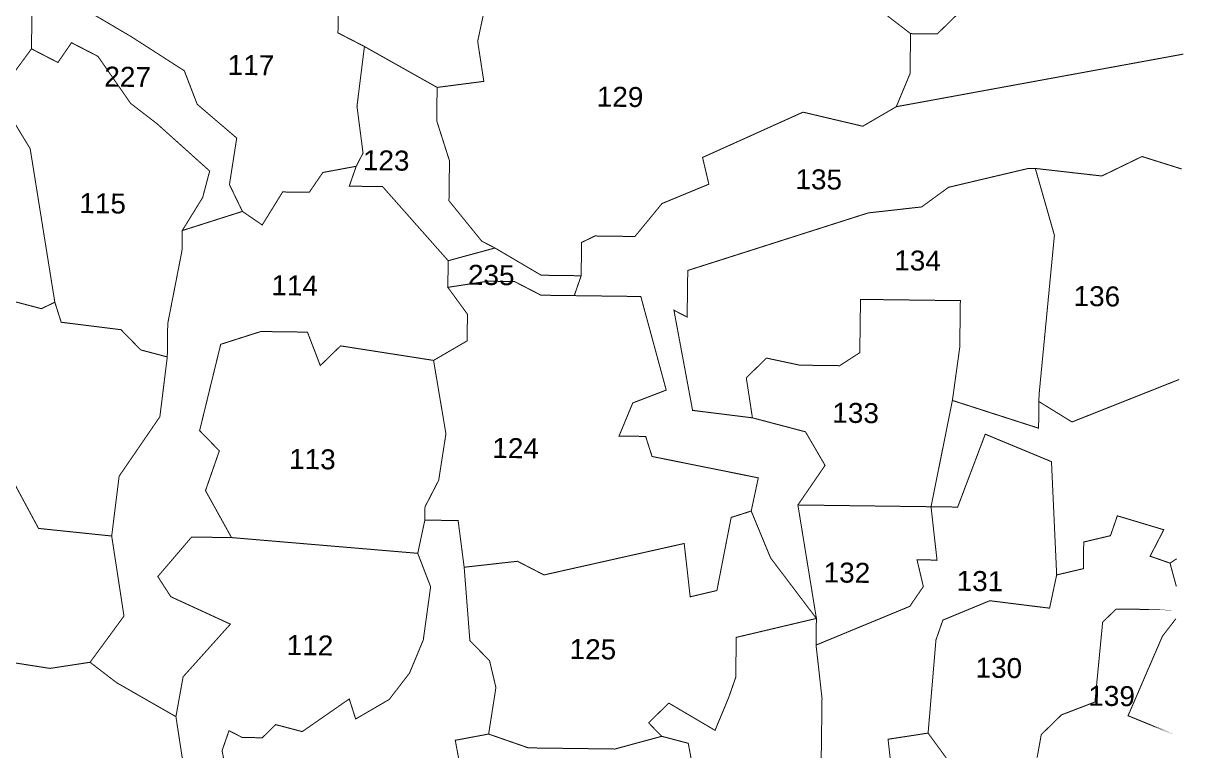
# Model space of a CAD drawing. Header units: metres. Extents: x 259278 to 277237, y 2171369 to 2185379.
# Drawn here: x 276488 to 277179, y 2174500 to 2174934 of the extents above; entities that cross this region are included whole.
import ezdxf

# ---------------------------------------------------------------- set-up
doc = ezdxf.new("R2010")
doc.units = ezdxf.units.M
doc.header["$MEASUREMENT"] = 0
for name, color, linetype in [('RIVER @ 1', 4, 'Continuous'), ('SURVEY NO.', 7, 'Continuous'), ('SURVEY PLOT BOUNDARY', 35, 'Continuous')]:
    doc.layers.add(name, color=color, linetype=linetype)
doc.styles.add('PDF Arial', font='arial.ttf')

msp = doc.modelspace()

# ---------------------------------------------------------------- hatches: boundary and pattern name
at = {"layer": 'RIVER @ 1'}
h = msp.add_hatch(dxfattribs=at)
h.set_pattern_fill('DASH', color=256, scale=11.894434, angle=-0.74564)
h.set_pattern_definition([(359.25436, (257896.262, 2170850.366), (38.253085, 37.270174), [37.76483, -37.76483])])
edge = h.paths.add_edge_path()
edge.add_line((277165.72, 2174242.72), (277165.78, 2174247.49))
edge.add_line((277165.78, 2174247.49), (277094.27, 2174236.52))
edge.add_line((277094.27, 2174236.52), (276998.98, 2174225.86))
edge.add_line((276998.98, 2174225.86), (276955.42, 2174230.4))
edge.add_line((276955.42, 2174230.4), (276872.28, 2174239.41))
edge.add_line((276872.28, 2174239.41), (276702.23, 2174273.35))
edge.add_line((276702.23, 2174273.35), (276619.24, 2174294.25))
edge.add_line((276619.24, 2174294.25), (276559.88, 2174302.96))
edge.add_line((276559.88, 2174302.96), (276468.81, 2174312.07))
edge.add_line((276468.81, 2174312.07), (276397.45, 2174313))
edge.add_line((276397.45, 2174313), (276314.05, 2174302.19))
edge.add_line((276314.05, 2174302.19), (276274.31, 2174294.78))
edge.add_line((276274.31, 2174294.78), (276234.46, 2174279.43))
edge.add_line((276234.46, 2174279.43), (276202.38, 2174252.09))
edge.add_line((276202.38, 2174252.09), (276174.17, 2174216.77))
edge.add_line((276174.17, 2174216.77), (276141.99, 2174181.5))
edge.add_line((276141.99, 2174181.5), (276130, 2174173.73))
edge.add_line((276130, 2174173.73), (276125.98, 2174169.81))
edge.add_line((276125.98, 2174169.81), (276109.97, 2174158.12))
edge.add_line((276109.97, 2174158.12), (276038.25, 2174131.3))
edge.add_line((276038.25, 2174131.3), (275879.07, 2174085.79))
edge.add_line((275879.07, 2174085.79), (275719.78, 2174032.34))
edge.add_line((275719.78, 2174032.34), (275663.97, 2174009.28))
edge.add_line((275663.97, 2174009.28), (275624.12, 2173993.93))
edge.add_line((275624.12, 2173993.93), (275560.08, 2173947.18))
edge.add_line((275560.08, 2173947.18), (275544.06, 2173935.49))
edge.add_line((275544.06, 2173935.49), (275495.98, 2173896.46))
edge.add_line((275495.98, 2173896.46), (275459.94, 2173869.17))
edge.add_line((275459.94, 2173869.17), (275439.86, 2173849.61))
edge.add_line((275439.86, 2173849.61), (275419.99, 2173845.9))
edge.add_line((275419.99, 2173845.9), (275408.09, 2173846.06))
edge.add_line((275408.09, 2173846.06), (275396.36, 2173858.1))
edge.add_line((275396.36, 2173858.1), (275388.74, 2173882))
edge.add_line((275388.74, 2173882), (275377.46, 2173929.73))
edge.add_line((275377.46, 2173929.73), (275378.14, 2173981.27))
edge.add_line((275378.14, 2173981.27), (275387.35, 2174080.29))
edge.add_line((275387.35, 2174080.29), (275392.09, 2174139.71))
edge.add_line((275392.09, 2174139.71), (275393.02, 2174211.08))
edge.add_line((275393.02, 2174211.08), (275390.19, 2174298.35))
edge.add_line((275390.19, 2174298.35), (275391.02, 2174361.79))
edge.add_line((275391.02, 2174361.79), (275403.68, 2174421.11))
edge.add_line((275403.68, 2174421.11), (275424.18, 2174472.39))
edge.add_line((275424.18, 2174472.39), (275452.26, 2174520.84))
edge.add_line((275452.26, 2174520.84), (275460.68, 2174535.36))
edge.add_line((275460.68, 2174535.36), (275476.79, 2174554.98))
edge.add_line((275476.79, 2174554.98), (275480.86, 2174562.86))
edge.add_line((275480.86, 2174562.86), (275488.94, 2174574.65))
edge.add_line((275488.94, 2174574.65), (275505.27, 2174610.13))
edge.add_line((275505.27, 2174610.13), (275513.71, 2174649.67))
edge.add_line((275513.71, 2174649.67), (275514.64, 2174721.04))
edge.add_line((275514.64, 2174721.04), (275492.4, 2174840.29))
edge.add_line((275492.4, 2174840.29), (275446.69, 2174983.65))
edge.add_line((275446.69, 2174983.65), (275407.87, 2175047.6))
edge.add_line((275407.87, 2175047.6), (275357.27, 2175119.64))
edge.add_line((275357.27, 2175119.64), (275278.96, 2175196))
edge.add_line((275278.96, 2175196), (275208.59, 2175272.26))
edge.add_line((275208.59, 2175272.26), (275173.43, 2175312.37))
edge.add_line((275173.43, 2175312.37), (275177.34, 2175308.35))
edge.add_line((275177.34, 2175308.35), (275103.1, 2175392.6))
edge.add_line((275103.1, 2175392.6), (274981.97, 2175529))
edge.add_line((274981.97, 2175529), (274892.44, 2175657.06))
edge.add_line((274892.44, 2175657.06), (274853.73, 2175728.94))
edge.add_line((274853.73, 2175728.94), (274811.36, 2175824.66))
edge.add_line((274811.36, 2175824.66), (274773.17, 2175936.2))
edge.add_line((274773.17, 2175936.2), (274761.74, 2175972.03))
edge.add_line((274761.74, 2175972.03), (274754.82, 2175997.51))
edge.add_line((274754.82, 2175997.51), (274750.16, 2175995.98))
edge.add_line((274750.16, 2175995.98), (274698.11, 2175957))
edge.add_line((274698.11, 2175957), (274721.01, 2175889.29))
edge.add_line((274721.01, 2175889.29), (274744.13, 2175837.44))
edge.add_line((274744.13, 2175837.44), (274798.13, 2175721.73))
edge.add_line((274798.13, 2175721.73), (274805.85, 2175705.77))
edge.add_line((274805.85, 2175705.77), (274817.49, 2175685.79))
edge.add_line((274817.49, 2175685.79), (274863.87, 2175593.98))
edge.add_line((274863.87, 2175593.98), (274863.82, 2175590.02))
edge.add_line((274863.82, 2175590.02), (274871.59, 2175578.02))
edge.add_line((274871.59, 2175578.02), (274914.42, 2175517.98))
edge.add_line((274914.42, 2175517.98), (274996.18, 2175401.92))
edge.add_line((274996.18, 2175401.92), (275097.75, 2175285.6))
edge.add_line((275097.75, 2175285.6), (275183.82, 2175197.24))
edge.add_line((275183.82, 2175197.24), (275219.04, 2175161.09))
edge.add_line((275219.04, 2175161.09), (275281.69, 2175100.79))
edge.add_line((275281.69, 2175100.79), (275289.52, 2175092.76))
edge.add_line((275289.52, 2175092.76), (275324.57, 2175044.72))
edge.add_line((275324.57, 2175044.72), (275332.4, 2175036.68))
edge.add_line((275332.4, 2175036.68), (275355.82, 2175008.62))
edge.add_line((275355.82, 2175008.62), (275359.58, 2174992.71))
edge.add_line((275359.58, 2174992.71), (275375.08, 2174964.75))
edge.add_line((275375.08, 2174964.75), (275378.89, 2174952.8))
edge.add_line((275378.89, 2174952.8), (275401.9, 2174893.02))
edge.add_line((275401.9, 2174893.02), (275420.74, 2174817.43))
edge.add_line((275420.74, 2174817.43), (275424.34, 2174789.63))
edge.add_line((275424.34, 2174789.63), (275424.08, 2174769.8))
edge.add_line((275424.08, 2174769.8), (275427.63, 2174738.03))
edge.add_line((275427.63, 2174738.03), (275427.48, 2174726.14))
edge.add_line((275427.48, 2174726.14), (275422.95, 2174682.58))
edge.add_line((275422.95, 2174682.58), (275401.94, 2174591.65))
edge.add_line((275401.94, 2174591.65), (275381.34, 2174532.43))
edge.add_line((275381.34, 2174532.43), (275373, 2174500.82))
edge.add_line((275373, 2174500.82), (275364.45, 2174473.08))
edge.add_line((275364.45, 2174473.08), (275352.3, 2174433.67))
edge.add_line((275352.3, 2174433.67), (275343.86, 2174394.13))
edge.add_line((275343.86, 2174394.13), (275343.91, 2174398.09))
edge.add_line((275343.91, 2174398.09), (275326.87, 2174307.11))
edge.add_line((275326.87, 2174307.11), (275309.82, 2174216.12))
edge.add_line((275309.82, 2174216.12), (275309.77, 2174212.16))
edge.add_line((275309.77, 2174212.16), (275288.2, 2174077.61))
edge.add_line((275288.2, 2174077.61), (275279.44, 2174014.28))
edge.add_line((275279.44, 2174014.28), (275274.91, 2173970.72))
edge.add_line((275274.91, 2173970.72), (275274.86, 2173966.75))
edge.add_line((275274.86, 2173966.75), (275264.82, 2173804.3))
edge.add_line((275264.82, 2173804.3), (275260.08, 2173744.88))
edge.add_line((275260.08, 2173744.88), (275254.1, 2173590.3))
edge.add_line((275254.1, 2173590.3), (275244.99, 2173499.22))
edge.add_line((275244.99, 2173499.22), (275236.44, 2173451.74))
edge.add_line((275236.44, 2173451.74), (275236.39, 2173447.78))
edge.add_line((275236.39, 2173447.78), (275232.01, 2173416.11))
edge.add_line((275232.01, 2173416.11), (275206.99, 2173321.26))
edge.add_line((275206.99, 2173321.26), (275194.53, 2173277.81))
edge.add_line((275194.53, 2173277.81), (275190.3, 2173258.03))
edge.add_line((275190.3, 2173258.03), (275169.3, 2173167.1))
edge.add_line((275169.3, 2173167.1), (275152.25, 2173076.12))
edge.add_line((275152.25, 2173076.12), (275147.64, 2173040.84))
edge.add_line((275147.64, 2173040.84), (275143.45, 2173008.82))
edge.add_line((275143.45, 2173008.82), (275109.1, 2172807.03))
edge.add_line((275109.1, 2172807.03), (275095.66, 2172688.24))
edge.add_line((275095.66, 2172688.24), (275086.6, 2172601.11))
edge.add_line((275086.6, 2172601.11), (275086.24, 2172573.36))
edge.add_line((275086.24, 2172573.36), (275081.34, 2172502.05))
edge.add_line((275081.34, 2172502.05), (275084.74, 2172458.38))
edge.add_line((275084.74, 2172458.38), (275084.23, 2172418.73))
edge.add_line((275084.23, 2172418.73), (275091.43, 2172363.12))
edge.add_line((275091.43, 2172363.12), (275105.48, 2172224.15))
edge.add_line((275105.48, 2172224.15), (275127.2, 2172065.25))
edge.add_line((275127.2, 2172065.25), (275134.62, 2172025.49))
edge.add_line((275134.62, 2172025.49), (275164.63, 2171894.24))
edge.add_line((275164.63, 2171894.24), (275198.24, 2171735.19))
edge.add_line((275198.24, 2171735.19), (275213.37, 2171679.47))
edge.add_line((275213.37, 2171679.47), (275246.88, 2171512.49))
edge.add_line((275246.88, 2171512.49), (275246.94, 2171516.45))
edge.add_line((275246.94, 2171516.45), (275269.33, 2171409.09))
edge.add_line((275269.33, 2171409.09), (275271.15, 2171397.17))

# ---------------------------------------------------------------- linework, layer by layer
at = {"layer": 'SURVEY PLOT BOUNDARY', "lineweight": 18, "const_width": 0.595}
for points in [[(276517.22, 2174985.57), (276493.28, 2174973.99), (276492.56, 2174918.48), (276472.38, 2174890.99), (276491.79, 2174859.01), (276506.46, 2174767.61), (276498.48, 2174763.75), (276482.67, 2174767.92), (276427.28, 2174776.58), (276416.26, 2174844.13), (276408.75, 2174875.95), (276392.89, 2174876.16), (276389.54, 2174923.79), (276405.5, 2174931.51), (276433.25, 2174931.15), (276445.3, 2174942.89), (276446.07, 2175002.36), (276477.89, 2175009.88), (276482.06, 2175025.69), (276497.82, 2175017.55), (276497.71, 2175009.62), (276509.45, 2174997.57)], [(276734.12, 2174895.51), (276690.82, 2174919.87), (276675.07, 2174928), (276675.38, 2174951.79), (276695.15, 2174947.57), (276707.4, 2174975.17), (276723.26, 2174974.96), (276731.6, 2175006.58), (276802.9, 2175001.68), (276814.74, 2174997.56), (276818.55, 2174985.62), (276814.38, 2174969.81), (276810.16, 2174950.04), (276794.2, 2174942.32), (276762.49, 2174942.73), (276758.26, 2174922.96), (276761.92, 2174899.12)], [(276618.18, 2174821.68), (276582.34, 2174810.25), (276594.49, 2174829.92), (276598.67, 2174845.72), (276567.31, 2174873.89), (276551.61, 2174885.99), (276532.15, 2174914), (276516.4, 2174922.14), (276508.31, 2174910.35), (276492.56, 2174918.48), (276493.28, 2174973.99), (276517.22, 2174985.57), (276525.2, 2174989.44), (276524.89, 2174965.65), (276524.58, 2174941.86), (276552.13, 2174925.64), (276583.58, 2174905.4), (276591.25, 2174885.47), (276614.78, 2174865.34), (276610.45, 2174837.64)], [(276690.82, 2174919.87), (276686.39, 2174884.24), (276690, 2174856.43), (276685.93, 2174848.55), (276666.06, 2174844.85), (276657.97, 2174833.05), (276642.12, 2174833.26), (276629.97, 2174813.59), (276618.18, 2174821.68), (276610.45, 2174837.64), (276614.78, 2174865.34), (276591.25, 2174885.47), (276583.58, 2174905.4), (276552.13, 2174925.64), (276524.58, 2174941.86), (276524.89, 2174965.65), (276525.2, 2174989.44), (276580.65, 2174984.75), (276600.37, 2174976.56), (276604.18, 2174964.62), (276675.38, 2174951.79), (276675.07, 2174928)], [(276582.34, 2174810.25), (276582.19, 2174798.35), (276573.69, 2174754.84), (276573.44, 2174735.02), (276557.63, 2174739.19), (276545.89, 2174751.24), (276510.27, 2174755.67), (276506.46, 2174767.61), (276491.79, 2174859.01), (276472.38, 2174890.99), (276492.56, 2174918.48), (276508.31, 2174910.35), (276516.4, 2174922.14), (276532.15, 2174914), (276551.61, 2174885.99), (276567.31, 2174873.89), (276598.67, 2174845.72), (276594.49, 2174829.92)], [(276768.56, 2174799.89), (276740.7, 2174792.32), (276701.63, 2174836.45), (276681.81, 2174836.71), (276685.93, 2174848.55), (276690, 2174856.43), (276686.39, 2174884.24), (276690.82, 2174919.87), (276734.12, 2174895.51), (276733.86, 2174875.69), (276741.48, 2174851.8), (276741.17, 2174828.01), (276760.68, 2174803.96)], [(276740.7, 2174792.32), (276740.5, 2174776.46), (276752.18, 2174760.45), (276751.98, 2174744.59), (276732, 2174732.95), (276676.61, 2174741.61), (276664.56, 2174729.87), (276656.89, 2174749.79), (276629.14, 2174750.16), (276605.25, 2174742.54), (276592.69, 2174691.15), (276604.43, 2174679.1), (276596.19, 2174655.41), (276611.68, 2174627.45), (276587.9, 2174627.76), (276567.77, 2174604.23), (276575.54, 2174592.23), (276611.01, 2174575.91), (276582.85, 2174544.55), (276578.58, 2174520.82), (276543.16, 2174541.1), (276527.46, 2174553.2), (276547.64, 2174580.7), (276540.33, 2174628.38), (276544.76, 2174664.01), (276569.01, 2174699.39), (276573.44, 2174735.02), (276573.69, 2174754.84), (276582.19, 2174798.35), (276582.34, 2174810.25), (276618.18, 2174821.68), (276629.97, 2174813.59), (276642.12, 2174833.26), (276657.97, 2174833.05), (276666.06, 2174844.85), (276685.93, 2174848.55), (276681.81, 2174836.71), (276701.63, 2174836.45)], [(277090.33, 2174847.26), (277101.7, 2174807.45), (277092.54, 2174712.4), (277092.48, 2174708.44), (277092.28, 2174692.58), (277040.95, 2174709.11), (277045.33, 2174740.77), (277045.69, 2174768.53), (276986.23, 2174769.3), (276985.81, 2174737.58), (276973.82, 2174729.81), (276950.03, 2174730.12), (276930.26, 2174734.34), (276918.22, 2174722.6), (276921.87, 2174698.76), (276886.24, 2174703.19), (276875.13, 2174762.82), (276883, 2174758.75), (276883.36, 2174786.5), (276990.86, 2174820.79), (277022.63, 2174824.34), (277038.64, 2174836.03), (277086.36, 2174847.31)], [(276819.89, 2174783.36), (276815.77, 2174771.52), (276795.95, 2174771.78), (276780.19, 2174779.91), (276764.34, 2174780.12), (276740.5, 2174776.46), (276740.7, 2174792.32), (276768.56, 2174799.89), (276796.1, 2174783.67)], [(276750.22, 2174609.79), (276746.62, 2174637.59), (276726.8, 2174637.85), (276726.9, 2174645.78), (276735.04, 2174661.54), (276739.36, 2174689.24), (276732, 2174732.95), (276751.98, 2174744.59), (276752.18, 2174760.45), (276740.5, 2174776.46), (276764.34, 2174780.12), (276780.19, 2174779.91), (276795.95, 2174771.78), (276815.77, 2174771.52), (276855.41, 2174771), (276870.54, 2174715.29), (276850.62, 2174707.62), (276842.43, 2174687.9), (276858.29, 2174687.69), (276862.1, 2174675.74), (276925.37, 2174663.02), (276921.15, 2174643.25), (276909.2, 2174639.44), (276900.71, 2174595.93), (276884.8, 2174592.17), (276881.25, 2174623.94), (276797.74, 2174605.2), (276781.99, 2174613.34)], [(277028.23, 2174645.82), (276948.95, 2174646.86), (276965.12, 2174670.44), (276953.48, 2174690.42), (276921.87, 2174698.76), (276918.22, 2174722.6), (276930.26, 2174734.34), (276950.03, 2174730.12), (276973.82, 2174729.81), (276985.81, 2174737.58), (276986.23, 2174769.3), (277045.69, 2174768.53), (277045.33, 2174740.77), (277040.95, 2174709.11)], [(276573.44, 2174735.02), (276569.01, 2174699.39), (276544.76, 2174664.01), (276540.33, 2174628.38), (276496.77, 2174632.91), (276477.42, 2174668.85), (276457.39, 2174653.25), (276393.91, 2174650.11), (276381.25, 2174590.8), (276357.41, 2174587.14), (276349.58, 2174595.17), (276350.15, 2174638.79), (276358.7, 2174686.26), (276351.18, 2174718.08), (276414.4, 2174701.4), (276473.81, 2174696.66), (276474.07, 2174716.48), (276482.67, 2174767.92), (276498.48, 2174763.75), (276506.46, 2174767.61), (276510.27, 2174755.67), (276545.89, 2174751.24), (276557.63, 2174739.19)], [(276732, 2174732.95), (276739.36, 2174689.24), (276735.04, 2174661.54), (276726.9, 2174645.78), (276726.8, 2174637.85), (276722.58, 2174618.08), (276611.68, 2174627.45), (276596.19, 2174655.41), (276604.43, 2174679.1), (276592.69, 2174691.15), (276605.25, 2174742.54), (276629.14, 2174750.16), (276656.89, 2174749.79), (276664.56, 2174729.87), (276676.61, 2174741.61)], [(277103.04, 2174605.2), (277098.81, 2174585.42), (277063.19, 2174589.85), (277035.28, 2174578.32), (277031.16, 2174566.48), (277026.48, 2174511.02), (277002.64, 2174507.37), (277006.19, 2174475.6), (276982.41, 2174475.9), (276962.79, 2174492.02), (276963.31, 2174531.67), (276959.76, 2174563.44), (277015.57, 2174586.51), (277023.65, 2174598.3), (277019.89, 2174614.21), (277031.78, 2174614.05), (277028.23, 2174645.82), (277044.09, 2174645.62), (277060.51, 2174689.02), (277099.95, 2174672.65)], [(276540.33, 2174628.38), (276547.64, 2174580.7), (276527.46, 2174553.2), (276503.62, 2174549.55), (276475.92, 2174553.88), (276452.29, 2174566.08), (276392.88, 2174570.82), (276369.04, 2174567.16), (276357.41, 2174587.14), (276381.25, 2174590.8), (276393.91, 2174650.11), (276457.39, 2174653.25), (276477.42, 2174668.85), (276496.77, 2174632.91)], [(277028.23, 2174645.82), (277031.78, 2174614.05), (277019.89, 2174614.21), (277023.65, 2174598.3), (277015.57, 2174586.51), (276959.76, 2174563.44), (276959.96, 2174579.3), (276948.95, 2174646.86)], [(276959.96, 2174579.3), (276912.24, 2174568.02), (276911.93, 2174544.24), (276907.81, 2174532.39), (276899.62, 2174512.67), (276872.08, 2174528.89), (276860.03, 2174517.15), (276867.86, 2174509.12), (276840.01, 2174501.55), (276788.47, 2174502.22), (276764.79, 2174510.46), (276769.12, 2174538.16), (276765.36, 2174554.07), (276753.62, 2174566.12), (276750.22, 2174609.79), (276781.99, 2174613.34), (276797.74, 2174605.2), (276881.25, 2174623.94), (276884.8, 2174592.17), (276900.71, 2174595.93), (276909.2, 2174639.44), (276921.15, 2174643.25), (276932.68, 2174615.34)], [(277174.13, 2174584.44), (277138.46, 2174584.91)], [(277173.17, 2174510.1), (277145.56, 2174521.37), (277166, 2174568.69), (277174.06, 2174579.16), (277166, 2174568.69), (277145.56, 2174521.37)], [(276369.04, 2174567.16), (276392.88, 2174570.82), (276452.29, 2174566.08), (276475.92, 2174553.88), (276503.62, 2174549.55), (276527.46, 2174553.2), (276543.16, 2174541.1), (276578.58, 2174520.82), (276582.23, 2174496.98), (276586.04, 2174485.03), (276570.08, 2174477.31), (276526.22, 2174458.05), (276514.27, 2174454.24), (276498.52, 2174462.38), (276458.83, 2174458.93), (276434.94, 2174451.31), (276352, 2174476.18), (276339.9, 2174460.47), (276304.02, 2174445.08), (276300.62, 2174488.74), (276309.12, 2174532.25), (276325.49, 2174571.7), (276361.01, 2174559.34)]]:
    msp.add_lwpolyline(points, close=True, dxfattribs=at)
for points in [[(277038.16, 2174495.01), (277026.48, 2174511.02), (277031.16, 2174566.48), (277035.28, 2174578.32), (277063.19, 2174589.85), (277098.81, 2174585.42), (277103.04, 2174605.2), (277118.94, 2174608.95), (277119.15, 2174624.81), (277135.06, 2174628.57), (277139.18, 2174640.41), (277166.82, 2174632.12), (277158.69, 2174616.37), (277170.53, 2174612.25), (277174.31, 2174598.32), (277170.53, 2174612.25), (277174.53, 2174614.84), (277170.53, 2174612.25), (277158.69, 2174616.37), (277166.82, 2174632.12), (277139.18, 2174640.41), (277135.06, 2174628.57), (277119.15, 2174624.81), (277118.94, 2174608.95), (277103.04, 2174605.2), (277099.95, 2174672.65), (277060.51, 2174689.02), (277044.09, 2174645.62), (277028.23, 2174645.82), (277040.95, 2174709.11), (277092.28, 2174692.58), (277092.48, 2174708.44), (277112.15, 2174696.28), (277175.92, 2174721.58), (277112.15, 2174696.28), (277092.48, 2174708.44), (277092.54, 2174712.4), (277101.7, 2174807.45), (277090.33, 2174847.26), (277129.92, 2174842.77), (277153.86, 2174854.36), (277177.55, 2174846.91), (277153.86, 2174854.36), (277129.92, 2174842.77), (277090.33, 2174847.26), (277086.36, 2174847.31), (277038.64, 2174836.03), (277022.63, 2174824.34), (276990.86, 2174820.79), (276883.36, 2174786.5), (276883, 2174758.75), (276875.13, 2174762.82), (276886.24, 2174703.19), (276921.87, 2174698.76), (276953.48, 2174690.42), (276965.12, 2174670.44), (276948.95, 2174646.86), (276959.96, 2174579.3), (276932.68, 2174615.34), (276921.15, 2174643.25), (276925.37, 2174663.02), (276862.1, 2174675.74), (276858.29, 2174687.69), (276842.43, 2174687.9), (276850.62, 2174707.62), (276870.54, 2174715.29), (276855.41, 2174771), (276815.77, 2174771.52), (276819.89, 2174783.36), (276820.14, 2174803.19), (276828.12, 2174807.05), (276851.91, 2174806.74), (276868.02, 2174826.36), (276895.93, 2174837.89), (276892.17, 2174853.8), (276951.99, 2174880.78), (276987.57, 2174872.39), (277007.54, 2174884.02), (277178.44, 2174915.34), (277007.54, 2174884.02), (277015.73, 2174903.74), (277016.04, 2174927.53), (277031.9, 2174927.33), (277060.01, 2174954.72)], [(277060.01, 2174954.72), (277031.9, 2174927.33), (277016.04, 2174927.53), (277000.34, 2174939.63)], [(277000.34, 2174939.63), (277016.04, 2174927.53), (277015.73, 2174903.74), (277007.54, 2174884.02), (276987.57, 2174872.39), (276951.99, 2174880.78), (276892.17, 2174853.8), (276895.93, 2174837.89), (276868.02, 2174826.36), (276851.91, 2174806.74), (276828.12, 2174807.05), (276820.14, 2174803.19), (276819.89, 2174783.36), (276796.1, 2174783.67), (276768.56, 2174799.89), (276760.68, 2174803.96), (276741.17, 2174828.01), (276741.48, 2174851.8), (276733.86, 2174875.69), (276734.12, 2174895.51), (276761.92, 2174899.12), (276758.26, 2174922.96), (276762.49, 2174942.73)], [(276609.77, 2174480.75), (276606.07, 2174500.63), (276610.19, 2174512.47), (276618.06, 2174508.41), (276629.96, 2174508.25), (276637.99, 2174516.08), (276653.79, 2174511.91), (276681.8, 2174531.37), (276685.61, 2174519.42), (276705.59, 2174531.06), (276717.68, 2174546.76), (276725.87, 2174566.48), (276730.25, 2174598.15), (276722.58, 2174618.08), (276726.8, 2174637.85), (276746.62, 2174637.59), (276750.22, 2174609.79), (276753.62, 2174566.12), (276765.36, 2174554.07), (276769.12, 2174538.16), (276764.79, 2174510.46), (276744.92, 2174506.75), (276752.33, 2174467)], [(276582.23, 2174496.98), (276578.58, 2174520.82), (276582.85, 2174544.55), (276611.01, 2174575.91), (276575.54, 2174592.23), (276567.77, 2174604.23), (276587.9, 2174627.76), (276611.68, 2174627.45), (276722.58, 2174618.08), (276730.25, 2174598.15), (276725.87, 2174566.48), (276717.68, 2174546.76), (276705.59, 2174531.06), (276685.61, 2174519.42), (276681.8, 2174531.37), (276653.79, 2174511.91), (276637.99, 2174516.08), (276629.96, 2174508.25), (276618.06, 2174508.41), (276610.19, 2174512.47), (276606.07, 2174500.63), (276609.77, 2174480.75)], [(277089.6, 2174486.41), (277093.87, 2174510.14), (277105.92, 2174521.88), (277125.84, 2174529.55), (277130.42, 2174577.08), (277138.46, 2174584.91), (277130.42, 2174577.08), (277125.84, 2174529.55), (277105.92, 2174521.88), (277093.87, 2174510.14), (277089.6, 2174486.41)], [(276887.37, 2174485.07), (276883.66, 2174504.95), (276867.86, 2174509.12), (276860.03, 2174517.15), (276872.08, 2174528.89), (276899.62, 2174512.67), (276907.81, 2174532.39), (276911.93, 2174544.24), (276912.24, 2174568.02), (276959.96, 2174579.3), (276959.76, 2174563.44), (276963.31, 2174531.67), (276962.79, 2174492.02)], [(276752.33, 2174467), (276744.92, 2174506.75), (276764.79, 2174510.46), (276788.47, 2174502.22), (276840.01, 2174501.55), (276867.86, 2174509.12), (276883.66, 2174504.95), (276887.37, 2174485.07)], [(277006.19, 2174475.6), (277002.64, 2174507.37), (277026.48, 2174511.02), (277038.16, 2174495.01)]]:
    msp.add_lwpolyline(points, dxfattribs=at)

# ---------------------------------------------------------------- texts
at = {"layer": 'SURVEY NO.', "char_height": 11.894, "attachment_point": 7, "rotation": 359.25436, "style": 'PDF Arial'}
for s, insert in [('117', (276609.32, 2174903.02)), ('227', (276535.88, 2174896.04)), ('129', (276829.12, 2174883.96)), ('123', (276689.86, 2174846.1)), ('135', (276947.43, 2174834.82)), ('115', (276521.02, 2174820.55)), ('134', (277006.27, 2174786.47)), ('114', (276635.37, 2174771.82)), ('235', (276752.41, 2174777.87)), ('136', (277113.05, 2174765.25)), ('133', (276969.41, 2174695.74)), ('124', (276766.93, 2174674.93)), ('113', (276645.92, 2174668.23)), ('132', (276964.21, 2174600.64)), ('131', (277043.44, 2174595.64)), ('112', (276644.48, 2174557.56)), ('125', (276812.95, 2174555.03)), ('130', (277054.66, 2174543.94)), ('139', (277121.84, 2174527.21))]:
    msp.add_mtext(s, dxfattribs=dict(at, insert=insert))

doc.saveas('drawing.dxf')
